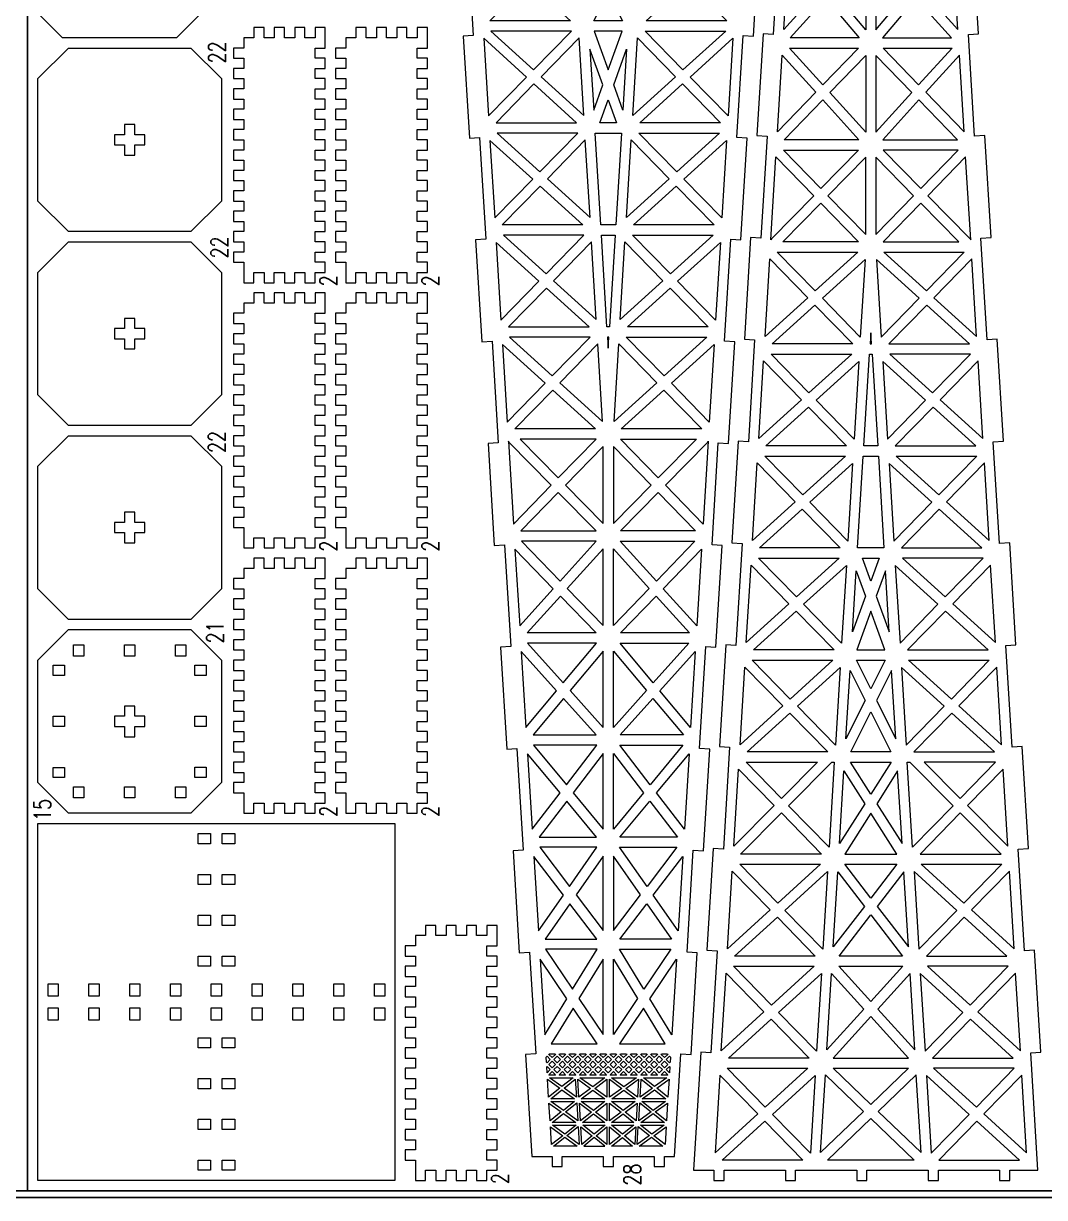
# Model space of a CAD drawing. Header units: millimetres. Extents: x 6136 to 7046, y 243 to 853.
# Drawn here: x 6436.6 to 6736.8, y 243.5 to 588.7 of the extents above; entities that cross this region are included whole.
import ezdxf
from ezdxf.enums import TextEntityAlignment as Align

# ---------------------------------------------------------------- set-up
doc = ezdxf.new("R2010")
doc.units = ezdxf.units.MM
doc.header["$LTSCALE"] = 0.5
doc.layers.get('0').update_dxf_attribs({"color": 255})
doc.layers.add('0 @ 1', color=255, linetype='Continuous')
doc.styles.add('Annotative', font='romans.shx', dxfattribs={"width": 0.75})

# ---------------------------------------------------------------- blocks, each defined once
blk = doc.blocks.new('A$C184D42A5')
at = {"color": 1, "linetype": 'Continuous', "lineweight": 15}
for points in [[(30.79, 456.79), (27.79, 456.97), (25.96, 427.03), (28.95, 426.85), (27.12, 396.85), (24.12, 397.03), (22.29, 367.14), (25.29, 366.96), (23.45, 336.96), (20.46, 337.14), (18.63, 307.25), (21.62, 307.07), (19.78, 277.07), (16.79, 277.25), (14.96, 247.37), (17.95, 247.18), (16.12, 217.18), (13.12, 217.37), (11.29, 187.48), (14.29, 187.29), (12.45, 157.29), (9.46, 157.48), (7.63, 127.59), (10.62, 127.41), (8.79, 97.41), (5.79, 97.59), (3.96, 67.7), (6.96, 67.52), (5.12, 37.52), (2.12, 37.7), (0, 3), (6, 3), (6, 0), (9, 0), (9, 3), (27, 3), (27, 0), (30, 0), (30, 3), (48, 3), (48, 0), (51, 0), (51, 3), (69, 3), (69, 0), (72, 0), (72, 3), (90, 3), (90, 0), (93, 0), (93, 3), (101.24, 3), (99.13, 37.57), (102.12, 37.76), (100.29, 67.7), (97.29, 67.52), (95.46, 97.46), (98.46, 97.65), (96.62, 127.59), (93.63, 127.41), (91.8, 157.35), (94.79, 157.53), (92.96, 187.48), (89.96, 187.29), (88.13, 217.24), (91.12, 217.42), (89.29, 247.37), (86.3, 247.18), (84.46, 277.13), (87.46, 277.31), (85.62, 307.25), (82.63, 307.07), (80.8, 337.01), (83.79, 337.2), (81.96, 367.14), (78.96, 366.96), (77.13, 396.9), (80.12, 397.08), (78.29, 427.03), (75.3, 426.85), (73.46, 456.79), (76.46, 456.97), (74.62, 486.92), (68.63, 486.92), (68.63, 489.92), (65.63, 489.92), (65.63, 486.92), (53.63, 486.92), (53.63, 489.92), (50.63, 489.92), (50.63, 486.92), (38.63, 486.92), (38.63, 489.92), (35.63, 489.92), (35.63, 486.92), (32.63, 486.92)], [(35.1, 478.18), (35.42, 483.46), (38.74, 480.82)], [(43, 483.92), (39.37, 481.28), (36.05, 483.92)], [(43.61, 483.43), (43.29, 478.15), (39.98, 480.79)], [(44.04, 478.2), (44.36, 483.45), (47.39, 480.89)], [(51.15, 483.92), (47.98, 481.37), (44.97, 483.92)], [(51.75, 483.44), (51.75, 478.19), (48.57, 480.88)], [(52.5, 478.19), (52.5, 483.44), (55.68, 480.88)], [(59.28, 483.92), (53.1, 483.92), (56.27, 481.37)], [(59.89, 483.45), (60.21, 478.2), (56.86, 480.89)], [(60.96, 478.15), (60.64, 483.43), (64.27, 480.79)], [(68.2, 483.92), (64.88, 481.28), (61.25, 483.92)], [(68.83, 483.46), (69.15, 478.18), (65.51, 480.82)], [(39.35, 480.34), (42.66, 477.7), (35.71, 477.7)], [(47.97, 480.4), (51.17, 477.7), (44.61, 477.7)], [(56.28, 480.4), (59.64, 477.7), (53.08, 477.7)], [(64.9, 480.34), (68.54, 477.7), (61.59, 477.7)], [(34.67, 471.21), (35, 476.49), (38.31, 473.85)], [(38.94, 474.31), (35.63, 476.95), (42.58, 476.95)], [(43.18, 476.46), (42.86, 471.19), (39.55, 473.82)], [(43.62, 471.22), (43.94, 476.49), (47.16, 473.92)], [(47.77, 474.39), (44.57, 476.95), (51.13, 476.95)], [(51.75, 476.48), (51.75, 471.21), (48.37, 473.9)], [(52.5, 471.21), (52.5, 476.48), (55.88, 473.9)], [(56.48, 474.39), (53.12, 476.95), (59.68, 476.95)], [(60.31, 476.49), (60.63, 471.22), (57.09, 473.92)], [(61.39, 471.19), (61.07, 476.46), (64.7, 473.82)], [(65.31, 474.31), (61.67, 476.95), (68.62, 476.95)], [(69.25, 476.49), (69.58, 471.21), (65.94, 473.85)], [(38.92, 473.37), (42.23, 470.73), (35.28, 470.73)], [(47.76, 473.44), (51.15, 470.73), (44.2, 470.73)], [(56.49, 473.44), (60.05, 470.73), (53.1, 470.73)], [(65.33, 473.37), (68.97, 470.73), (62.02, 470.73)], [(34.25, 464.24), (34.57, 469.52), (37.88, 466.88)], [(38.51, 467.34), (35.2, 469.98), (42.15, 469.98)], [(42.76, 469.49), (42.43, 464.22), (39.12, 466.85)], [(43.19, 464.24), (43.51, 469.53), (46.92, 466.95)], [(47.56, 467.41), (44.16, 469.98), (51.11, 469.98)], [(51.75, 469.52), (51.75, 464.23), (48.18, 466.93)], [(52.5, 464.23), (52.5, 469.52), (56.07, 466.93)], [(56.69, 467.41), (53.14, 469.98), (60.09, 469.98)], [(60.74, 469.53), (61.06, 464.24), (57.33, 466.95)], [(61.82, 464.22), (61.49, 469.49), (65.13, 466.85)], [(65.74, 467.34), (62.1, 469.98), (69.05, 469.98)], [(69.68, 469.52), (70, 464.24), (66.37, 466.88)], [(38.49, 466.4), (41.8, 463.76), (34.86, 463.76)], [(47.55, 466.47), (51.13, 463.76), (43.8, 463.76)], [(56.7, 466.47), (60.45, 463.76), (53.12, 463.76)], [(65.76, 466.4), (69.39, 463.76), (62.45, 463.76)], [(34.66, 462.9), (34.76, 463.01), (36.49, 463.01), (36.59, 462.9), (35.62, 461.93)], [(37.66, 462.9), (37.76, 463.01), (39.49, 463.01), (39.59, 462.9), (38.62, 461.93)], [(40.66, 462.9), (40.76, 463.01), (42.49, 463.01), (42.59, 462.9), (41.62, 461.93)], [(43.66, 462.9), (43.76, 463.01), (45.49, 463.01), (45.59, 462.9), (44.62, 461.93)], [(46.66, 462.9), (46.76, 463.01), (48.49, 463.01), (48.59, 462.9), (47.62, 461.93)], [(51.59, 462.9), (50.62, 461.93), (49.66, 462.9), (49.76, 463.01), (51.49, 463.01)], [(54.59, 462.9), (53.62, 461.93), (52.66, 462.9), (52.76, 463.01), (54.49, 463.01)], [(57.59, 462.9), (56.62, 461.93), (55.66, 462.9), (55.76, 463.01), (57.49, 463.01)], [(60.59, 462.9), (59.62, 461.93), (58.66, 462.9), (58.76, 463.01), (60.49, 463.01)], [(63.59, 462.9), (62.62, 461.93), (61.66, 462.9), (61.76, 463.01), (63.49, 463.01)], [(66.59, 462.9), (65.62, 461.93), (64.66, 462.9), (64.76, 463.01), (66.49, 463.01)], [(69.59, 462.9), (68.62, 461.93), (67.66, 462.9), (67.76, 463.01), (69.49, 463.01)], [(33.85, 457.71), (33.94, 459.18), (34.12, 459.37), (35.09, 458.4), (34.12, 457.43)], [(34.02, 460.53), (34.13, 462.36), (35.09, 461.4), (34.12, 460.43)], [(34.66, 459.9), (35.62, 460.87), (36.59, 459.9), (35.62, 458.93)], [(36.16, 461.4), (37.12, 462.37), (38.09, 461.4), (37.12, 460.43)], [(36.16, 458.4), (37.12, 459.37), (38.09, 458.4), (37.12, 457.43)], [(37.66, 459.9), (38.62, 460.87), (39.59, 459.9), (38.62, 458.93)], [(39.16, 461.4), (40.12, 462.37), (41.09, 461.4), (40.12, 460.43)], [(39.16, 458.4), (40.12, 459.37), (41.09, 458.4), (40.12, 457.43)], [(40.66, 459.9), (41.62, 460.87), (42.59, 459.9), (41.62, 458.93)], [(42.16, 461.4), (43.12, 462.37), (44.09, 461.4), (43.12, 460.43)], [(42.16, 458.4), (43.12, 459.37), (44.09, 458.4), (43.12, 457.43)], [(43.66, 459.9), (44.62, 460.87), (45.59, 459.9), (44.62, 458.93)], [(45.16, 461.4), (46.12, 462.37), (47.09, 461.4), (46.12, 460.43)], [(45.16, 458.4), (46.12, 459.37), (47.09, 458.4), (46.12, 457.43)], [(46.66, 459.9), (47.62, 460.87), (48.59, 459.9), (47.62, 458.93)], [(48.16, 461.4), (49.12, 462.37), (50.09, 461.4), (49.12, 460.43)], [(48.16, 458.4), (49.12, 459.37), (50.09, 458.4), (49.12, 457.43)], [(49.66, 459.9), (50.62, 460.87), (51.59, 459.9), (50.62, 458.93)], [(53.09, 461.4), (52.12, 460.43), (51.16, 461.4), (52.12, 462.37)], [(51.16, 458.4), (52.12, 459.37), (53.09, 458.4), (52.12, 457.43)], [(53.62, 460.87), (54.59, 459.9), (53.62, 458.93), (52.66, 459.9)], [(55.12, 462.37), (56.09, 461.4), (55.12, 460.43), (54.16, 461.4)], [(55.12, 459.37), (56.09, 458.4), (55.12, 457.43), (54.16, 458.4)], [(56.62, 460.87), (57.59, 459.9), (56.62, 458.93), (55.66, 459.9)], [(58.12, 462.37), (59.09, 461.4), (58.12, 460.43), (57.16, 461.4)], [(58.12, 459.37), (59.09, 458.4), (58.12, 457.43), (57.16, 458.4)], [(59.62, 460.87), (60.59, 459.9), (59.62, 458.93), (58.66, 459.9)], [(61.12, 462.37), (62.09, 461.4), (61.12, 460.43), (60.16, 461.4)], [(61.12, 459.37), (62.09, 458.4), (61.12, 457.43), (60.16, 458.4)], [(62.62, 460.87), (63.59, 459.9), (62.62, 458.93), (61.66, 459.9)], [(64.12, 462.37), (65.09, 461.4), (64.12, 460.43), (63.16, 461.4)], [(64.12, 459.37), (65.09, 458.4), (64.12, 457.43), (63.16, 458.4)], [(65.62, 460.87), (66.59, 459.9), (65.62, 458.93), (64.66, 459.9)], [(67.12, 462.37), (68.09, 461.4), (67.12, 460.43), (66.16, 461.4)], [(67.12, 459.37), (68.09, 458.4), (67.12, 457.43), (66.16, 458.4)], [(68.62, 460.87), (69.59, 459.9), (68.62, 458.93), (67.66, 459.9)], [(69.16, 461.4), (70.12, 462.36), (70.23, 460.53), (70.12, 460.43)], [(70.31, 459.18), (70.4, 457.71), (70.12, 457.43), (69.16, 458.4), (70.12, 459.37)], [(34.76, 456.79), (34.66, 456.9), (35.62, 457.87), (36.59, 456.9), (36.49, 456.79)], [(37.76, 456.79), (37.66, 456.9), (38.62, 457.87), (39.59, 456.9), (39.49, 456.79)], [(40.76, 456.79), (40.66, 456.9), (41.62, 457.87), (42.59, 456.9), (42.49, 456.79)], [(43.76, 456.79), (43.66, 456.9), (44.62, 457.87), (45.59, 456.9), (45.49, 456.79)], [(46.76, 456.79), (46.66, 456.9), (47.62, 457.87), (48.59, 456.9), (48.49, 456.79)], [(49.76, 456.79), (49.66, 456.9), (50.62, 457.87), (51.59, 456.9), (51.49, 456.79)], [(52.76, 456.79), (52.66, 456.9), (53.62, 457.87), (54.59, 456.9), (54.49, 456.79)], [(57.59, 456.9), (57.49, 456.79), (55.76, 456.79), (55.66, 456.9), (56.62, 457.87)], [(60.59, 456.9), (60.49, 456.79), (58.76, 456.79), (58.66, 456.9), (59.62, 457.87)], [(63.59, 456.9), (63.49, 456.79), (61.76, 456.79), (61.66, 456.9), (62.62, 457.87)], [(66.59, 456.9), (66.49, 456.79), (64.76, 456.79), (64.66, 456.9), (65.62, 457.87)], [(69.59, 456.9), (69.49, 456.79), (67.76, 456.79), (67.66, 456.9), (68.62, 457.87)], [(48.82, 453.79), (35.37, 453.79), (41.77, 443.33)], [(55.43, 453.79), (62.48, 443.33), (68.88, 453.79)], [(33.45, 451.18), (39.93, 440.59), (32.09, 428.95)], [(50.62, 428.87), (43.49, 440.52), (50.62, 451.1)], [(60.76, 440.52), (53.62, 451.1), (53.62, 428.87)], [(64.32, 440.59), (72.16, 428.95), (70.8, 451.18)], [(48.87, 426), (33.72, 426), (41.65, 437.78)], [(70.53, 426), (62.6, 437.78), (55.38, 426)], [(40.83, 412.61), (33.55, 423), (48.74, 423)], [(63.42, 412.61), (70.7, 423), (55.51, 423)], [(30.24, 398.69), (31.58, 420.59), (38.92, 410.1)], [(50.62, 398.62), (50.62, 420.52), (42.64, 410.03)], [(53.62, 398.62), (61.61, 410.03), (53.62, 420.52)], [(72.67, 420.59), (65.33, 410.1), (74.01, 398.69)], [(31.96, 396), (40.73, 407.52), (48.79, 396)], [(63.52, 407.52), (55.46, 396), (72.29, 396)], [(29.75, 390.72), (37.94, 380.05), (28.39, 368.54)], [(39.9, 382.42), (31.78, 393), (48.68, 393)], [(50.62, 368.46), (41.78, 379.98), (50.62, 390.65)], [(62.47, 379.98), (53.62, 390.65), (53.62, 368.46)], [(55.57, 393), (64.35, 382.42), (72.47, 393)], [(66.31, 380.05), (75.86, 368.54), (74.5, 390.72)], [(48.73, 366), (30.18, 366), (39.81, 377.61)], [(74.07, 366), (64.44, 377.61), (55.52, 366)], [(38.98, 352.27), (30.01, 363), (48.61, 363)], [(65.27, 352.27), (74.24, 363), (55.64, 363)], [(26.54, 338.41), (27.92, 360.82), (36.95, 350.01)], [(50.62, 360.75), (50.62, 338.34), (40.92, 349.94)], [(53.62, 338.34), (63.33, 349.94), (53.62, 360.75)], [(76.33, 360.82), (67.3, 350.01), (77.71, 338.41)], [(28.41, 336), (38.9, 347.69), (48.67, 336)], [(65.35, 347.69), (55.58, 336), (75.84, 336)], [(38.06, 322.14), (28.24, 333), (48.54, 333)], [(66.19, 322.14), (55.71, 333), (76.01, 333)], [(26.09, 330.91), (35.97, 319.98), (24.7, 308.31)], [(50.62, 308.24), (40.07, 319.91), (50.62, 330.84)], [(64.18, 319.91), (53.62, 330.84), (53.62, 308.24)], [(68.28, 319.98), (79.55, 308.31), (78.16, 330.91)], [(48.6, 306), (26.65, 306), (37.98, 317.75)], [(77.6, 306), (66.27, 317.75), (55.65, 306)], [(22.76, 276.64), (24.25, 300.98), (35.34, 289.57), (22.9, 276.89)], [(37.44, 291.71), (26.47, 303), (48.52, 303)], [(50.62, 278.15), (50.62, 300.86), (39.53, 289.56)], [(53.62, 278.15), (64.72, 289.56), (53.62, 300.86)], [(66.81, 291.71), (77.78, 303), (55.73, 303)], [(80, 300.98), (68.91, 289.57), (81.35, 276.89), (81.49, 276.64)], [(26.22, 276), (37.43, 287.42), (48.53, 276)], [(66.82, 287.42), (55.72, 276), (78.03, 276)], [(35.79, 261.58), (24.64, 273), (48.34, 273)], [(68.46, 261.58), (55.91, 273), (79.61, 273)], [(22.42, 270.98), (33.57, 259.56), (21.02, 248.15)], [(49.04, 248.02), (37.89, 259.44), (50.44, 270.85)], [(66.36, 259.44), (53.81, 270.85), (55.21, 248.02)], [(70.68, 259.56), (83.23, 248.15), (81.83, 270.98)], [(46.82, 246), (23.12, 246), (35.67, 257.42)], [(81.13, 246), (68.58, 257.42), (57.43, 246)], [(52.33, 246), (52.12, 249.29), (51.92, 246)], [(33.95, 231.58), (22.8, 243), (46.51, 243)], [(51.74, 243), (52.51, 243), (54.16, 216), (50.09, 216)], [(70.3, 231.58), (81.45, 243), (57.74, 243)], [(19.18, 218.15), (20.58, 240.98), (31.73, 229.56)], [(48.6, 240.85), (47.21, 218.02), (36.05, 229.44)], [(57.04, 218.02), (68.2, 229.44), (55.65, 240.85)], [(83.67, 240.98), (72.52, 229.56), (85.07, 218.15)], [(21.28, 216), (33.83, 227.42), (44.98, 216)], [(70.42, 227.42), (59.27, 216), (82.97, 216)], [(18.74, 210.98), (29.9, 199.56), (17.35, 188.15)], [(32.12, 201.58), (20.96, 213), (44.67, 213)], [(45.37, 188.02), (34.22, 199.44), (46.77, 210.85)], [(49.9, 213), (54.35, 213), (56, 186), (48.25, 186)], [(70.03, 199.44), (57.48, 210.85), (58.88, 188.02)], [(72.13, 201.58), (59.58, 213), (83.29, 213)], [(74.35, 199.56), (86.9, 188.15), (85.51, 210.98)], [(43.15, 186), (19.44, 186), (31.99, 197.42)], [(84.81, 186), (72.26, 197.42), (61.1, 186)], [(30.28, 171.58), (19.13, 183), (42.83, 183)], [(52.12, 176.19), (49.66, 183), (54.59, 183)], [(73.97, 171.58), (85.12, 183), (61.42, 183)], [(15.51, 158.15), (16.91, 180.98), (28.06, 169.56)], [(44.93, 180.85), (43.53, 158.02), (32.38, 169.44)], [(60.72, 158.02), (71.87, 169.44), (59.32, 180.85)], [(87.34, 180.98), (76.19, 169.56), (88.74, 158.15)], [(50.53, 171.78), (46.74, 161.31), (47.84, 179.23)], [(56.41, 179.23), (53.72, 171.78), (57.51, 161.31)], [(17.61, 156), (30.16, 167.42), (41.31, 156)], [(52.12, 167.38), (48.01, 156), (56.24, 156)], [(74.09, 167.42), (62.94, 156), (86.64, 156)], [(28.44, 141.58), (17.29, 153), (41, 153)], [(52.12, 144.53), (47.91, 153), (56.34, 153)], [(75.81, 141.58), (63.25, 153), (86.96, 153)], [(15.07, 150.98), (26.22, 139.56), (13.67, 128.15)], [(41.7, 128.02), (30.54, 139.44), (43.09, 150.85)], [(44.81, 129.84), (46.05, 150), (50.45, 141.16)], [(53.8, 141.16), (59.44, 129.84), (58.2, 150)], [(73.71, 139.44), (61.16, 150.85), (62.55, 128.02)], [(78.03, 139.56), (90.58, 128.15), (89.18, 150.98)], [(39.46, 126), (15.77, 126), (28.32, 137.42), (39.47, 126.01)], [(46.25, 126), (52.12, 137.79), (58, 126)], [(88.48, 126), (75.93, 137.42), (64.78, 126.01), (64.79, 126)], [(11.84, 98.27), (13.23, 120.98), (23.75, 110.22)], [(25.86, 112.35), (15.45, 123), (36.47, 123)], [(27.96, 110.2), (40.7, 123), (41.39, 123), (39.86, 98.02)], [(52.12, 113.61), (46.17, 123), (58.08, 123)], [(76.29, 110.2), (64.39, 98.02), (62.86, 123), (63.55, 123)], [(78.39, 112.35), (88.8, 123), (67.78, 123)], [(91.02, 120.98), (80.5, 110.22), (92.41, 98.27)], [(50.35, 110.8), (42.93, 99.1), (44.24, 120.45)], [(60.01, 120.45), (53.9, 110.8), (61.32, 99.1)], [(13.82, 96), (25.84, 108.07), (37.64, 96)], [(52.12, 108), (44.52, 96), (59.73, 96)], [(78.41, 108.07), (66.61, 96), (90.43, 96)], [(11.4, 90.98), (22.55, 79.56), (10, 68.15)], [(24.77, 81.58), (13.62, 93), (37.32, 93)], [(38.02, 68.02), (26.87, 79.44), (39.42, 90.85)], [(41.07, 68.67), (42.42, 90.72), (50.23, 80.57)], [(52.12, 83.03), (44.45, 93), (59.8, 93)], [(54.02, 80.57), (63.18, 68.67), (61.83, 90.72)], [(77.38, 79.44), (64.83, 90.85), (66.23, 68.02)], [(79.48, 81.58), (66.93, 93), (90.63, 93)], [(81.7, 79.56), (94.25, 68.15), (92.85, 90.98)], [(35.8, 66), (12.1, 66), (24.65, 77.42)], [(42.8, 66), (52.12, 78.11), (61.45, 66)], [(92.15, 66), (79.6, 77.42), (68.45, 66)], [(22.93, 51.58), (11.78, 63), (35.49, 63)], [(52.12, 52.65), (42.74, 63), (61.51, 63)], [(81.32, 51.58), (92.47, 63), (68.76, 63)], [(8.16, 38.15), (9.56, 60.98), (20.71, 49.56)], [(37.58, 60.85), (36.19, 38.02), (25.03, 49.44)], [(50.1, 50.41), (39.21, 38.4), (40.59, 60.91)], [(63.66, 60.91), (54.15, 50.41), (65.04, 38.4)], [(68.06, 38.02), (79.22, 49.44), (66.67, 60.85)], [(94.69, 60.98), (83.54, 49.56), (96.09, 38.15)], [(10.26, 36), (22.81, 47.42), (33.97, 36)], [(52.12, 48.18), (41.09, 36), (63.16, 36)], [(81.44, 47.42), (70.28, 36), (93.99, 36)], [(21.1, 21.58), (9.94, 33), (33.65, 33)], [(52.12, 22.37), (41.05, 33), (63.2, 33)], [(70.6, 33), (83.15, 21.58), (94.31, 33)], [(7.72, 30.98), (6.33, 8.15), (18.88, 19.56)], [(34.35, 8.02), (23.2, 19.44), (35.75, 30.85)], [(37.37, 8.21), (38.76, 31.04), (49.96, 20.29)], [(54.29, 20.29), (66.88, 8.21), (65.49, 31.04)], [(81.05, 19.44), (68.5, 30.85), (69.9, 8.02)], [(85.37, 19.56), (97.92, 8.15), (96.53, 30.98)], [(32.13, 6), (8.42, 6), (20.98, 17.42)], [(39.4, 6), (52.12, 18.21), (64.85, 6)], [(95.83, 6), (83.27, 17.42), (72.12, 6)]]:
    blk.add_lwpolyline(points, close=True, dxfattribs=at)
blk = doc.blocks.new('A$C00E45EEB')
at = {"color": 1, "linetype": 'Continuous', "lineweight": 15}
for points in [[(54, 45), (45, 54), (9, 54), (0, 45), (0, 9), (9, 0), (45, 0), (54, 9)], [(10.51, 49.5), (10.51, 46.2), (13.51, 46.2), (13.51, 49.5)], [(25.51, 49.5), (25.51, 46.2), (28.51, 46.2), (28.51, 49.5)], [(40.51, 49.5), (40.51, 46.2), (43.51, 46.2), (43.51, 49.5)], [(4.5, 40.51), (7.8, 40.51), (7.8, 43.51), (4.5, 43.51)], [(49.5, 43.49), (46.2, 43.49), (46.2, 40.49), (49.5, 40.49)], [(25.5, 22.5), (25.5, 25.5), (22.5, 25.5), (22.5, 28.5), (25.5, 28.5), (25.5, 31.5), (28.5, 31.5), (28.5, 28.5), (31.5, 28.5), (31.5, 25.5), (28.5, 25.5), (28.5, 22.5)], [(4.5, 25.51), (7.8, 25.51), (7.8, 28.51), (4.5, 28.51)], [(49.5, 28.49), (46.2, 28.49), (46.2, 25.49), (49.5, 25.49)], [(4.5, 10.51), (7.8, 10.51), (7.8, 13.51), (4.5, 13.51)], [(49.5, 13.49), (46.2, 13.49), (46.2, 10.49), (49.5, 10.49)], [(13.49, 4.5), (13.49, 7.8), (10.49, 7.8), (10.49, 4.5)], [(28.49, 4.5), (28.49, 7.8), (25.49, 7.8), (25.49, 4.5)], [(43.49, 4.5), (43.49, 7.8), (40.49, 7.8), (40.49, 4.5)]]:
    blk.add_lwpolyline(points, close=True, dxfattribs=at)
blk = doc.blocks.new('A$C7FF3726D')
at = {"color": 1, "linetype": 'Continuous', "lineweight": 15}
for points in [[(7.24, 48), (0, 40.76), (0, 7.24), (7.24, 0), (40.76, 0), (48, 7.24), (48, 40.76), (40.76, 48)], [(25.5, 19.5), (25.5, 22.5), (28.5, 22.5), (28.5, 25.5), (25.5, 25.5), (25.5, 28.5), (22.5, 28.5), (22.5, 25.5), (19.5, 25.5), (19.5, 22.5), (22.5, 22.5), (22.5, 19.5)]]:
    blk.add_lwpolyline(points, close=True, dxfattribs=at)
blk = doc.blocks.new('A$C58A051D5')
at = {"color": 1, "linetype": 'Continuous', "lineweight": 15}
for points in [[(54, 9), (45, 0), (9, 0), (0, 9), (0, 45), (9, 54), (45, 54), (54, 45)], [(25.5, 31.5), (25.5, 28.5), (22.5, 28.5), (22.5, 25.5), (25.5, 25.5), (25.5, 22.5), (28.5, 22.5), (28.5, 25.5), (31.5, 25.5), (31.5, 28.5), (28.5, 28.5), (28.5, 31.5)]]:
    blk.add_lwpolyline(points, close=True, dxfattribs=at)
blk = doc.blocks.new('A$C4AA93895')
at = {"color": 1, "linetype": 'Continuous', "lineweight": 15}
for points in [[(0, 105), (105, 105), (105, 0), (0, 0)], [(50.8, 99), (47.12, 99), (47.12, 102), (50.8, 102)], [(54.2, 99), (54.2, 102), (57.88, 102), (57.88, 99)], [(50.8, 87), (47.12, 87), (47.12, 90), (50.8, 90)], [(54.2, 87), (54.2, 90), (57.88, 90), (57.88, 87)], [(50.8, 75), (47.12, 75), (47.12, 78), (50.8, 78)], [(54.2, 75), (54.2, 78), (57.88, 78), (57.88, 75)], [(50.8, 66), (50.8, 63), (47.12, 63), (47.12, 66)], [(54.2, 63), (54.2, 66), (57.88, 66), (57.88, 63)], [(6, 54.2), (3, 54.2), (3, 57.88), (6, 57.88)], [(18, 54.2), (15, 54.2), (15, 57.88), (18, 57.88)], [(30, 54.2), (27, 54.2), (27, 57.88), (30, 57.88)], [(42, 54.2), (39, 54.2), (39, 57.88), (42, 57.88)], [(66, 54.2), (63, 54.2), (63, 57.88), (66, 57.88)], [(78, 54.2), (75, 54.2), (75, 57.88), (78, 57.88)], [(90, 54.2), (87, 54.2), (87, 57.88), (90, 57.88)], [(102, 54.2), (99, 54.2), (99, 57.88), (102, 57.88)], [(50.8, 54), (50.8, 51), (47.12, 51), (47.12, 54)], [(54.2, 51), (54.2, 54), (57.88, 54), (57.88, 51)], [(6, 50.8), (6, 47.12), (3, 47.12), (3, 50.8)], [(18, 50.8), (18, 47.12), (15, 47.12), (15, 50.8)], [(30, 50.8), (30, 47.12), (27, 47.12), (27, 50.8)], [(39, 50.8), (42, 50.8), (42, 47.12), (39, 47.12)], [(63, 50.8), (66, 50.8), (66, 47.12), (63, 47.12)], [(78, 50.8), (78, 47.12), (75, 47.12), (75, 50.8)], [(90, 50.8), (90, 47.12), (87, 47.12), (87, 50.8)], [(99, 50.8), (102, 50.8), (102, 47.12), (99, 47.12)], [(50.8, 39), (47.12, 39), (47.12, 42), (50.8, 42)], [(54.2, 39), (54.2, 42), (57.88, 42), (57.88, 39)], [(50.8, 27), (47.12, 27), (47.12, 30), (50.8, 30)], [(54.2, 27), (54.2, 30), (57.88, 30), (57.88, 27)], [(50.8, 18), (50.8, 15), (47.12, 15), (47.12, 18)], [(54.2, 15), (54.2, 18), (57.88, 18), (57.88, 15)], [(50.8, 6), (50.8, 3), (47.12, 3), (47.12, 6)], [(54.2, 3), (54.2, 6), (57.88, 6), (57.88, 3)]]:
    blk.add_lwpolyline(points, close=True, dxfattribs=at)

msp = doc.modelspace()

# ---------------------------------------------------------------- linework, layer by layer
at = {"color": 6}
msp.add_line((6437.82, 745.48), (6437.82, 245.48), dxfattribs=at)
at = {"color": 2}
msp.add_lwpolyline([(6135.82, 243.48), (7045.82, 243.48), (7045.82, 853.48), (6135.82, 853.48)], close=True, dxfattribs=at)
at = {"color": 6}
msp.add_lwpolyline([(6137.82, 745.48), (7037.82, 745.48), (7037.82, 245.48), (6137.82, 245.48)], close=True, dxfattribs=at)
at = {"color": 1, "linetype": 'Continuous', "lineweight": 15}
for points in [[(6522.34, 578.48), (6522.34, 581.48), (6525.34, 581.48), (6525.34, 587.48), (6522.34, 587.48), (6522.34, 584.48), (6519.34, 584.48), (6519.34, 587.48), (6516.34, 587.48), (6516.34, 584.48), (6513.34, 584.48), (6513.34, 587.48), (6510.34, 587.48), (6510.34, 584.48), (6507.34, 584.48), (6507.34, 587.48), (6504.34, 587.48), (6504.34, 584.48), (6501.34, 584.48), (6501.34, 581.48), (6498.34, 581.48), (6498.34, 578.48), (6501.34, 578.48), (6501.34, 575.48), (6498.34, 575.48), (6498.34, 572.48), (6501.34, 572.48), (6501.34, 569.48), (6498.34, 569.48), (6498.34, 566.48), (6501.34, 566.48), (6501.34, 563.48), (6498.34, 563.48), (6498.34, 560.48), (6501.34, 560.48), (6501.34, 557.48), (6498.34, 557.48), (6498.34, 554.48), (6501.34, 554.48), (6501.34, 551.48), (6498.34, 551.48), (6498.34, 548.48), (6501.34, 548.48), (6501.34, 545.48), (6498.34, 545.48), (6498.34, 542.48), (6501.34, 542.48), (6501.34, 539.48), (6498.34, 539.48), (6498.34, 536.48), (6501.34, 536.48), (6501.34, 533.48), (6498.34, 533.48), (6498.34, 530.48), (6501.34, 530.48), (6501.34, 527.48), (6498.34, 527.48), (6498.34, 524.48), (6501.34, 524.48), (6501.34, 521.48), (6498.34, 521.48), (6498.34, 518.48), (6501.34, 518.48), (6501.34, 512.48), (6504.34, 512.48), (6504.34, 515.48), (6507.34, 515.48), (6507.34, 512.48), (6510.34, 512.48), (6510.34, 515.48), (6513.34, 515.48), (6513.34, 512.48), (6516.34, 512.48), (6516.34, 515.48), (6519.34, 515.48), (6519.34, 512.48), (6522.34, 512.48), (6522.34, 515.48), (6525.34, 515.48), (6525.34, 518.48), (6522.34, 518.48), (6522.34, 521.48), (6525.34, 521.48), (6525.34, 524.48), (6522.34, 524.48), (6522.34, 527.48), (6525.34, 527.48), (6525.34, 530.48), (6522.34, 530.48), (6522.34, 533.48), (6525.34, 533.48), (6525.34, 536.48), (6522.34, 536.48), (6522.34, 539.48), (6525.34, 539.48), (6525.34, 542.48), (6522.34, 542.48), (6522.34, 545.48), (6525.34, 545.48), (6525.34, 548.48), (6522.34, 548.48), (6522.34, 551.48), (6525.34, 551.48), (6525.34, 554.48), (6522.34, 554.48), (6522.34, 557.48), (6525.34, 557.48), (6525.34, 560.48), (6522.34, 560.48), (6522.34, 563.48), (6525.34, 563.48), (6525.34, 566.48), (6522.34, 566.48), (6522.34, 569.48), (6525.34, 569.48), (6525.34, 572.48), (6522.34, 572.48), (6522.34, 575.48), (6525.34, 575.48), (6525.34, 578.48)], [(6552.34, 578.48), (6552.34, 581.48), (6555.34, 581.48), (6555.34, 587.48), (6552.34, 587.48), (6552.34, 584.48), (6549.34, 584.48), (6549.34, 587.48), (6546.34, 587.48), (6546.34, 584.48), (6543.34, 584.48), (6543.34, 587.48), (6540.34, 587.48), (6540.34, 584.48), (6537.34, 584.48), (6537.34, 587.48), (6534.34, 587.48), (6534.34, 584.48), (6531.34, 584.48), (6531.34, 581.48), (6528.34, 581.48), (6528.34, 578.48), (6531.34, 578.48), (6531.34, 575.48), (6528.34, 575.48), (6528.34, 572.48), (6531.34, 572.48), (6531.34, 569.48), (6528.34, 569.48), (6528.34, 566.48), (6531.34, 566.48), (6531.34, 563.48), (6528.34, 563.48), (6528.34, 560.48), (6531.34, 560.48), (6531.34, 557.48), (6528.34, 557.48), (6528.34, 554.48), (6531.34, 554.48), (6531.34, 551.48), (6528.34, 551.48), (6528.34, 548.48), (6531.34, 548.48), (6531.34, 545.48), (6528.34, 545.48), (6528.34, 542.48), (6531.34, 542.48), (6531.34, 539.48), (6528.34, 539.48), (6528.34, 536.48), (6531.34, 536.48), (6531.34, 533.48), (6528.34, 533.48), (6528.34, 530.48), (6531.34, 530.48), (6531.34, 527.48), (6528.34, 527.48), (6528.34, 524.48), (6531.34, 524.48), (6531.34, 521.48), (6528.34, 521.48), (6528.34, 518.48), (6531.34, 518.48), (6531.34, 512.48), (6534.34, 512.48), (6534.34, 515.48), (6537.34, 515.48), (6537.34, 512.48), (6540.34, 512.48), (6540.34, 515.48), (6543.34, 515.48), (6543.34, 512.48), (6546.34, 512.48), (6546.34, 515.48), (6549.34, 515.48), (6549.34, 512.48), (6552.34, 512.48), (6552.34, 515.48), (6555.34, 515.48), (6555.34, 518.48), (6552.34, 518.48), (6552.34, 521.48), (6555.34, 521.48), (6555.34, 524.48), (6552.34, 524.48), (6552.34, 527.48), (6555.34, 527.48), (6555.34, 530.48), (6552.34, 530.48), (6552.34, 533.48), (6555.34, 533.48), (6555.34, 536.48), (6552.34, 536.48), (6552.34, 539.48), (6555.34, 539.48), (6555.34, 542.48), (6552.34, 542.48), (6552.34, 545.48), (6555.34, 545.48), (6555.34, 548.48), (6552.34, 548.48), (6552.34, 551.48), (6555.34, 551.48), (6555.34, 554.48), (6552.34, 554.48), (6552.34, 557.48), (6555.34, 557.48), (6555.34, 560.48), (6552.34, 560.48), (6552.34, 563.48), (6555.34, 563.48), (6555.34, 566.48), (6552.34, 566.48), (6552.34, 569.48), (6555.34, 569.48), (6555.34, 572.48), (6552.34, 572.48), (6552.34, 575.48), (6555.34, 575.48), (6555.34, 578.48)], [(6522.34, 500.48), (6522.34, 503.48), (6525.34, 503.48), (6525.34, 509.48), (6522.34, 509.48), (6522.34, 506.48), (6519.34, 506.48), (6519.34, 509.48), (6516.34, 509.48), (6516.34, 506.48), (6513.34, 506.48), (6513.34, 509.48), (6510.34, 509.48), (6510.34, 506.48), (6507.34, 506.48), (6507.34, 509.48), (6504.34, 509.48), (6504.34, 506.48), (6501.34, 506.48), (6501.34, 503.48), (6498.34, 503.48), (6498.34, 500.48), (6501.34, 500.48), (6501.34, 497.48), (6498.34, 497.48), (6498.34, 494.48), (6501.34, 494.48), (6501.34, 491.48), (6498.34, 491.48), (6498.34, 488.48), (6501.34, 488.48), (6501.34, 485.48), (6498.34, 485.48), (6498.34, 482.48), (6501.34, 482.48), (6501.34, 479.48), (6498.34, 479.48), (6498.34, 476.48), (6501.34, 476.48), (6501.34, 473.48), (6498.34, 473.48), (6498.34, 470.48), (6501.34, 470.48), (6501.34, 467.48), (6498.34, 467.48), (6498.34, 464.48), (6501.34, 464.48), (6501.34, 461.48), (6498.34, 461.48), (6498.34, 458.48), (6501.34, 458.48), (6501.34, 455.48), (6498.34, 455.48), (6498.34, 452.48), (6501.34, 452.48), (6501.34, 449.48), (6498.34, 449.48), (6498.34, 446.48), (6501.34, 446.48), (6501.34, 443.48), (6498.34, 443.48), (6498.34, 440.48), (6501.34, 440.48), (6501.34, 434.48), (6504.34, 434.48), (6504.34, 437.48), (6507.34, 437.48), (6507.34, 434.48), (6510.34, 434.48), (6510.34, 437.48), (6513.34, 437.48), (6513.34, 434.48), (6516.34, 434.48), (6516.34, 437.48), (6519.34, 437.48), (6519.34, 434.48), (6522.34, 434.48), (6522.34, 437.48), (6525.34, 437.48), (6525.34, 440.48), (6522.34, 440.48), (6522.34, 443.48), (6525.34, 443.48), (6525.34, 446.48), (6522.34, 446.48), (6522.34, 449.48), (6525.34, 449.48), (6525.34, 452.48), (6522.34, 452.48), (6522.34, 455.48), (6525.34, 455.48), (6525.34, 458.48), (6522.34, 458.48), (6522.34, 461.48), (6525.34, 461.48), (6525.34, 464.48), (6522.34, 464.48), (6522.34, 467.48), (6525.34, 467.48), (6525.34, 470.48), (6522.34, 470.48), (6522.34, 473.48), (6525.34, 473.48), (6525.34, 476.48), (6522.34, 476.48), (6522.34, 479.48), (6525.34, 479.48), (6525.34, 482.48), (6522.34, 482.48), (6522.34, 485.48), (6525.34, 485.48), (6525.34, 488.48), (6522.34, 488.48), (6522.34, 491.48), (6525.34, 491.48), (6525.34, 494.48), (6522.34, 494.48), (6522.34, 497.48), (6525.34, 497.48), (6525.34, 500.48)], [(6552.34, 500.48), (6552.34, 503.48), (6555.34, 503.48), (6555.34, 509.48), (6552.34, 509.48), (6552.34, 506.48), (6549.34, 506.48), (6549.34, 509.48), (6546.34, 509.48), (6546.34, 506.48), (6543.34, 506.48), (6543.34, 509.48), (6540.34, 509.48), (6540.34, 506.48), (6537.34, 506.48), (6537.34, 509.48), (6534.34, 509.48), (6534.34, 506.48), (6531.34, 506.48), (6531.34, 503.48), (6528.34, 503.48), (6528.34, 500.48), (6531.34, 500.48), (6531.34, 497.48), (6528.34, 497.48), (6528.34, 494.48), (6531.34, 494.48), (6531.34, 491.48), (6528.34, 491.48), (6528.34, 488.48), (6531.34, 488.48), (6531.34, 485.48), (6528.34, 485.48), (6528.34, 482.48), (6531.34, 482.48), (6531.34, 479.48), (6528.34, 479.48), (6528.34, 476.48), (6531.34, 476.48), (6531.34, 473.48), (6528.34, 473.48), (6528.34, 470.48), (6531.34, 470.48), (6531.34, 467.48), (6528.34, 467.48), (6528.34, 464.48), (6531.34, 464.48), (6531.34, 461.48), (6528.34, 461.48), (6528.34, 458.48), (6531.34, 458.48), (6531.34, 455.48), (6528.34, 455.48), (6528.34, 452.48), (6531.34, 452.48), (6531.34, 449.48), (6528.34, 449.48), (6528.34, 446.48), (6531.34, 446.48), (6531.34, 443.48), (6528.34, 443.48), (6528.34, 440.48), (6531.34, 440.48), (6531.34, 434.48), (6534.34, 434.48), (6534.34, 437.48), (6537.34, 437.48), (6537.34, 434.48), (6540.34, 434.48), (6540.34, 437.48), (6543.34, 437.48), (6543.34, 434.48), (6546.34, 434.48), (6546.34, 437.48), (6549.34, 437.48), (6549.34, 434.48), (6552.34, 434.48), (6552.34, 437.48), (6555.34, 437.48), (6555.34, 440.48), (6552.34, 440.48), (6552.34, 443.48), (6555.34, 443.48), (6555.34, 446.48), (6552.34, 446.48), (6552.34, 449.48), (6555.34, 449.48), (6555.34, 452.48), (6552.34, 452.48), (6552.34, 455.48), (6555.34, 455.48), (6555.34, 458.48), (6552.34, 458.48), (6552.34, 461.48), (6555.34, 461.48), (6555.34, 464.48), (6552.34, 464.48), (6552.34, 467.48), (6555.34, 467.48), (6555.34, 470.48), (6552.34, 470.48), (6552.34, 473.48), (6555.34, 473.48), (6555.34, 476.48), (6552.34, 476.48), (6552.34, 479.48), (6555.34, 479.48), (6555.34, 482.48), (6552.34, 482.48), (6552.34, 485.48), (6555.34, 485.48), (6555.34, 488.48), (6552.34, 488.48), (6552.34, 491.48), (6555.34, 491.48), (6555.34, 494.48), (6552.34, 494.48), (6552.34, 497.48), (6555.34, 497.48), (6555.34, 500.48)], [(6522.34, 422.48), (6522.34, 425.48), (6525.34, 425.48), (6525.34, 431.48), (6522.34, 431.48), (6522.34, 428.48), (6519.34, 428.48), (6519.34, 431.48), (6516.34, 431.48), (6516.34, 428.48), (6513.34, 428.48), (6513.34, 431.48), (6510.34, 431.48), (6510.34, 428.48), (6507.34, 428.48), (6507.34, 431.48), (6504.34, 431.48), (6504.34, 428.48), (6501.34, 428.48), (6501.34, 425.48), (6498.34, 425.48), (6498.34, 422.48), (6501.34, 422.48), (6501.34, 419.48), (6498.34, 419.48), (6498.34, 416.48), (6501.34, 416.48), (6501.34, 413.48), (6498.34, 413.48), (6498.34, 410.48), (6501.34, 410.48), (6501.34, 407.48), (6498.34, 407.48), (6498.34, 404.48), (6501.34, 404.48), (6501.34, 401.48), (6498.34, 401.48), (6498.34, 398.48), (6501.34, 398.48), (6501.34, 395.48), (6498.34, 395.48), (6498.34, 392.48), (6501.34, 392.48), (6501.34, 389.48), (6498.34, 389.48), (6498.34, 386.48), (6501.34, 386.48), (6501.34, 383.48), (6498.34, 383.48), (6498.34, 380.48), (6501.34, 380.48), (6501.34, 377.48), (6498.34, 377.48), (6498.34, 374.48), (6501.34, 374.48), (6501.34, 371.48), (6498.34, 371.48), (6498.34, 368.48), (6501.34, 368.48), (6501.34, 365.48), (6498.34, 365.48), (6498.34, 362.48), (6501.34, 362.48), (6501.34, 356.48), (6504.34, 356.48), (6504.34, 359.48), (6507.34, 359.48), (6507.34, 356.48), (6510.34, 356.48), (6510.34, 359.48), (6513.34, 359.48), (6513.34, 356.48), (6516.34, 356.48), (6516.34, 359.48), (6519.34, 359.48), (6519.34, 356.48), (6522.34, 356.48), (6522.34, 359.48), (6525.34, 359.48), (6525.34, 362.48), (6522.34, 362.48), (6522.34, 365.48), (6525.34, 365.48), (6525.34, 368.48), (6522.34, 368.48), (6522.34, 371.48), (6525.34, 371.48), (6525.34, 374.48), (6522.34, 374.48), (6522.34, 377.48), (6525.34, 377.48), (6525.34, 380.48), (6522.34, 380.48), (6522.34, 383.48), (6525.34, 383.48), (6525.34, 386.48), (6522.34, 386.48), (6522.34, 389.48), (6525.34, 389.48), (6525.34, 392.48), (6522.34, 392.48), (6522.34, 395.48), (6525.34, 395.48), (6525.34, 398.48), (6522.34, 398.48), (6522.34, 401.48), (6525.34, 401.48), (6525.34, 404.48), (6522.34, 404.48), (6522.34, 407.48), (6525.34, 407.48), (6525.34, 410.48), (6522.34, 410.48), (6522.34, 413.48), (6525.34, 413.48), (6525.34, 416.48), (6522.34, 416.48), (6522.34, 419.48), (6525.34, 419.48), (6525.34, 422.48)], [(6552.34, 422.48), (6552.34, 425.48), (6555.34, 425.48), (6555.34, 431.48), (6552.34, 431.48), (6552.34, 428.48), (6549.34, 428.48), (6549.34, 431.48), (6546.34, 431.48), (6546.34, 428.48), (6543.34, 428.48), (6543.34, 431.48), (6540.34, 431.48), (6540.34, 428.48), (6537.34, 428.48), (6537.34, 431.48), (6534.34, 431.48), (6534.34, 428.48), (6531.34, 428.48), (6531.34, 425.48), (6528.34, 425.48), (6528.34, 422.48), (6531.34, 422.48), (6531.34, 419.48), (6528.34, 419.48), (6528.34, 416.48), (6531.34, 416.48), (6531.34, 413.48), (6528.34, 413.48), (6528.34, 410.48), (6531.34, 410.48), (6531.34, 407.48), (6528.34, 407.48), (6528.34, 404.48), (6531.34, 404.48), (6531.34, 401.48), (6528.34, 401.48), (6528.34, 398.48), (6531.34, 398.48), (6531.34, 395.48), (6528.34, 395.48), (6528.34, 392.48), (6531.34, 392.48), (6531.34, 389.48), (6528.34, 389.48), (6528.34, 386.48), (6531.34, 386.48), (6531.34, 383.48), (6528.34, 383.48), (6528.34, 380.48), (6531.34, 380.48), (6531.34, 377.48), (6528.34, 377.48), (6528.34, 374.48), (6531.34, 374.48), (6531.34, 371.48), (6528.34, 371.48), (6528.34, 368.48), (6531.34, 368.48), (6531.34, 365.48), (6528.34, 365.48), (6528.34, 362.48), (6531.34, 362.48), (6531.34, 356.48), (6534.34, 356.48), (6534.34, 359.48), (6537.34, 359.48), (6537.34, 356.48), (6540.34, 356.48), (6540.34, 359.48), (6543.34, 359.48), (6543.34, 356.48), (6546.34, 356.48), (6546.34, 359.48), (6549.34, 359.48), (6549.34, 356.48), (6552.34, 356.48), (6552.34, 359.48), (6555.34, 359.48), (6555.34, 362.48), (6552.34, 362.48), (6552.34, 365.48), (6555.34, 365.48), (6555.34, 368.48), (6552.34, 368.48), (6552.34, 371.48), (6555.34, 371.48), (6555.34, 374.48), (6552.34, 374.48), (6552.34, 377.48), (6555.34, 377.48), (6555.34, 380.48), (6552.34, 380.48), (6552.34, 383.48), (6555.34, 383.48), (6555.34, 386.48), (6552.34, 386.48), (6552.34, 389.48), (6555.34, 389.48), (6555.34, 392.48), (6552.34, 392.48), (6552.34, 395.48), (6555.34, 395.48), (6555.34, 398.48), (6552.34, 398.48), (6552.34, 401.48), (6555.34, 401.48), (6555.34, 404.48), (6552.34, 404.48), (6552.34, 407.48), (6555.34, 407.48), (6555.34, 410.48), (6552.34, 410.48), (6552.34, 413.48), (6555.34, 413.48), (6555.34, 416.48), (6552.34, 416.48), (6552.34, 419.48), (6555.34, 419.48), (6555.34, 422.48)], [(6572.82, 314.48), (6572.82, 317.48), (6575.82, 317.48), (6575.82, 323.48), (6572.82, 323.48), (6572.82, 320.48), (6569.82, 320.48), (6569.82, 323.48), (6566.82, 323.48), (6566.82, 320.48), (6563.82, 320.48), (6563.82, 323.48), (6560.82, 323.48), (6560.82, 320.48), (6557.82, 320.48), (6557.82, 323.48), (6554.82, 323.48), (6554.82, 320.48), (6551.82, 320.48), (6551.82, 317.48), (6548.82, 317.48), (6548.82, 314.48), (6551.82, 314.48), (6551.82, 311.48), (6548.82, 311.48), (6548.82, 308.48), (6551.82, 308.48), (6551.82, 305.48), (6548.82, 305.48), (6548.82, 302.48), (6551.82, 302.48), (6551.82, 299.48), (6548.82, 299.48), (6548.82, 296.48), (6551.82, 296.48), (6551.82, 293.48), (6548.82, 293.48), (6548.82, 290.48), (6551.82, 290.48), (6551.82, 287.48), (6548.82, 287.48), (6548.82, 284.48), (6551.82, 284.48), (6551.82, 281.48), (6548.82, 281.48), (6548.82, 278.48), (6551.82, 278.48), (6551.82, 275.48), (6548.82, 275.48), (6548.82, 272.48), (6551.82, 272.48), (6551.82, 269.48), (6548.82, 269.48), (6548.82, 266.48), (6551.82, 266.48), (6551.82, 263.48), (6548.82, 263.48), (6548.82, 260.48), (6551.82, 260.48), (6551.82, 257.48), (6548.82, 257.48), (6548.82, 254.48), (6551.82, 254.48), (6551.82, 248.48), (6554.82, 248.48), (6554.82, 251.48), (6557.82, 251.48), (6557.82, 248.48), (6560.82, 248.48), (6560.82, 251.48), (6563.82, 251.48), (6563.82, 248.48), (6566.82, 248.48), (6566.82, 251.48), (6569.82, 251.48), (6569.82, 248.48), (6572.82, 248.48), (6572.82, 251.48), (6575.82, 251.48), (6575.82, 254.48), (6572.82, 254.48), (6572.82, 257.48), (6575.82, 257.48), (6575.82, 260.48), (6572.82, 260.48), (6572.82, 263.48), (6575.82, 263.48), (6575.82, 266.48), (6572.82, 266.48), (6572.82, 269.48), (6575.82, 269.48), (6575.82, 272.48), (6572.82, 272.48), (6572.82, 275.48), (6575.82, 275.48), (6575.82, 278.48), (6572.82, 278.48), (6572.82, 281.48), (6575.82, 281.48), (6575.82, 284.48), (6572.82, 284.48), (6572.82, 287.48), (6575.82, 287.48), (6575.82, 290.48), (6572.82, 290.48), (6572.82, 293.48), (6575.82, 293.48), (6575.82, 296.48), (6572.82, 296.48), (6572.82, 299.48), (6575.82, 299.48), (6575.82, 302.48), (6572.82, 302.48), (6572.82, 305.48), (6575.82, 305.48), (6575.82, 308.48), (6572.82, 308.48), (6572.82, 311.48), (6575.82, 311.48), (6575.82, 314.48)]]:
    msp.add_lwpolyline(points, close=True, dxfattribs=at)

# ---------------------------------------------------------------- block references
at = {"rotation": 180}
msp.add_blockref('A$C184D42A5', (6660.64, 742.48), dxfattribs=at)
msp.add_blockref('A$C184D42A5', (6633.57, 248.48))
at = {"xscale": -1, "rotation": 270}
for name, p in [('A$C7FF3726D', (6440.82, 584.48)), ('A$C00E45EEB', (6440.82, 356.48))]:
    msp.add_blockref(name, p, dxfattribs=at)
at = {"color": 3, "rotation": 90}
for name, p in [('A$C58A051D5', (6494.82, 527.48)), ('A$C58A051D5', (6494.82, 470.48)), ('A$C58A051D5', (6494.82, 413.48)), ('A$C4AA93895', (6545.82, 248.48))]:
    msp.add_blockref(name, p, dxfattribs=at)

# ---------------------------------------------------------------- texts
at = {"layer": '0 @ 1', "color": 3, "style": 'Annotative', "width": 0.75}
for s, p in [('22', (6493.48, 580.19)), ('22', (6494.21, 522.83)), ('2', (6526.23, 513.03)), ('2', (6556.23, 513.03)), ('22', (6493.44, 465.63)), ('2', (6526.23, 435.03)), ('2', (6556.23, 435.03)), ('21', (6492.95, 409.65)), ('15', (6442.18, 357.46)), ('2', (6526.23, 357.03)), ('2', (6556.23, 357.03)), ('28', (6615.56, 250.22)), ('2', (6576.72, 249.03))]:
    msp.add_text(s, height=5, rotation=90, dxfattribs=at).set_placement(p, align=Align.MIDDLE_CENTER)

doc.saveas('drawing.dxf')
